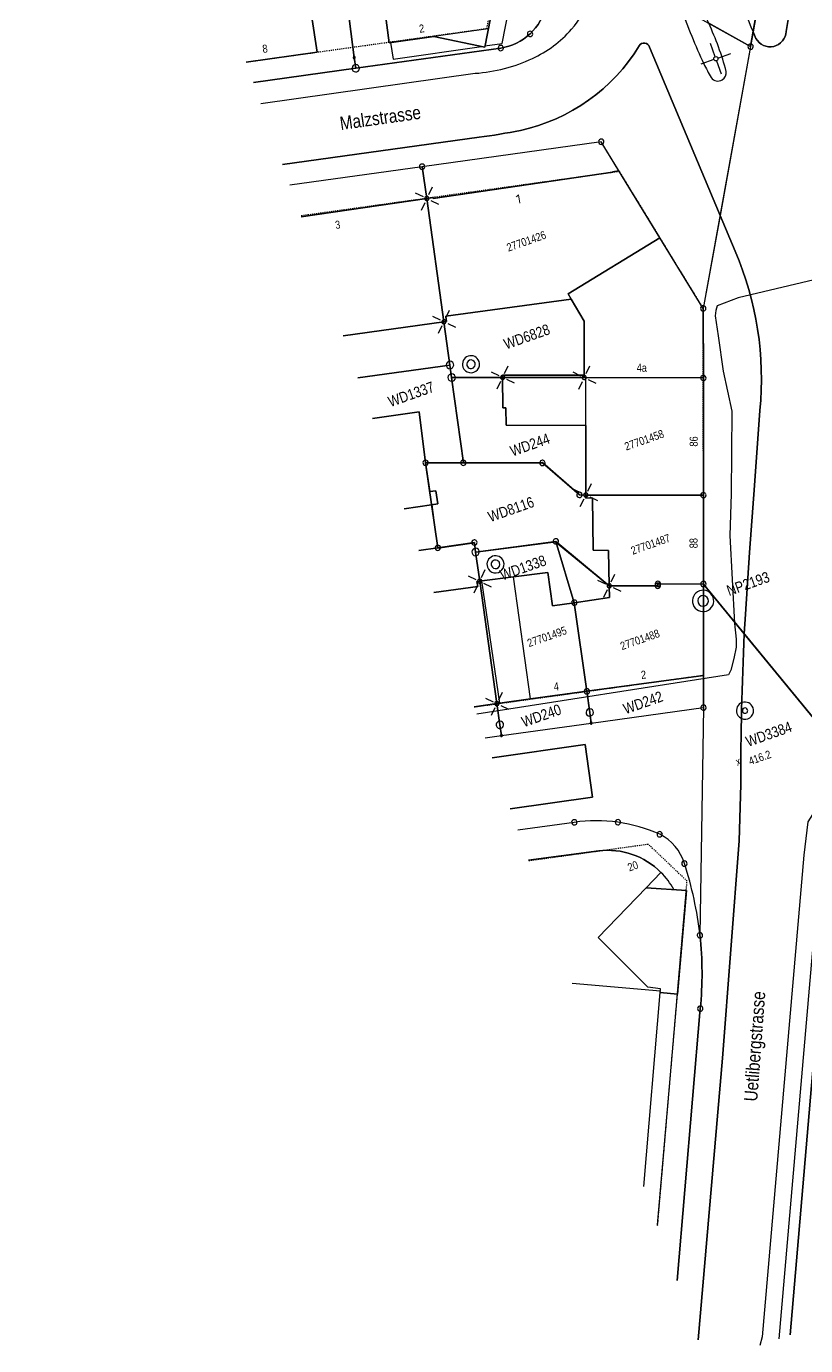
# Model space of a CAD drawing. Header units: metres. Extents: x 679883 to 680199, y 245373 to 245682.
# Drawn here: x 679899 to 679972, y 245374.4 to 245498 of the extents above; entities that cross this region are included whole.
import ezdxf
from ezdxf.enums import TextEntityAlignment as Align

# ---------------------------------------------------------------- set-up
doc = ezdxf.new("R2010")
doc.units = ezdxf.units.M
doc.linetypes.add('DASHDOT', pattern=[1, 0.5, -0.25, 0, -0.25])
doc.layers.add('6 Referenzdaten', color=7, linetype='Continuous')
doc.styles.add('Arial Narrow', font='ARIALN.TTF')
doc.styles.add('simplex', font='simplex_.ttf')

# ---------------------------------------------------------------- blocks, each defined once
blk = doc.blocks.new('B')
at = {"layer": '6 Referenzdaten', "color": 6, "linetype": 'Continuous'}
for points in [[(-5895.940244, -1842.70208), (-5194.740244, -654.60208), (-5301.740244, -530.90208), (-5384.840244, -671.70208), (-5973.440244, -1669.10208), (-6056.940244, -1810.50208), (-5895.940244, -1842.70208)], [(-6088.840244, -1804.10208), (-6479.340244, -1567.80208), (-6879.840244, -1487.60208), (-6909.840244, -1639.70208), (-6088.840244, -1804.10208)], [(-6520.140244, -6140.40208), (-6577.740244, -6120.80208), (-6568.340244, -6094.10208), (-6622.640244, -6072.30208), (-6850.640244, -5670.80208), (-7883.740244, -5309.70208), (-7936.840244, -5576.80208), (-7879.240244, -5588.70208), (-7904.940244, -5710.80208), (-7958.640244, -5700.00208), (-8043.340244, -6101.40208), (-7704.040244, -6169.10208), (-7722.240244, -6255.70208), (-6982.740244, -6411.40208), (-6644.940244, -6968.20208), (-6542.340244, -6654.20208), (-6675.040244, -6605.90208), (-6520.140244, -6140.40208)]]:
    blk.add_lwpolyline(points, dxfattribs=at)
blk.add_lwpolyline([(-7023.940244, -9855.60208, 0.076877), (-7083.540244, -9663.00208), (-7260.640244, -9752.30208), (-7023.940244, -9855.60208)], format="xyb", dxfattribs=at)
blk = doc.blocks.new('B-5')
at = {"layer": '6 Referenzdaten', "color": 4, "char_height": 100, "attachment_point": 5, "style": 'Arial Narrow'}
for s, insert, width in [('WD6828', (-6595.340244, -4510.90208), 464.1), ('WD244', (-6905.140244, -5475.80208), 397.95), ('WD8116', (-7274.440244, -5987.40208), 455.7), ('WD240', (-7650.240244, -7904.80208), 397.95), ('WD242', (-6711.640244, -8106.60208), 397.95)]:
    blk.add_mtext(s, dxfattribs=dict(at, insert=insert, width=width))
blk = doc.blocks.new('B-6')
at = {"layer": '6 Referenzdaten', "color": 4, "attachment_point": 5, "style": 'Arial Narrow'}
for s, insert, char_height, width, rotation in [('Malzstrasse', (-7206.255464, -2119.659188), 124.99999, 796.68743, 348.660008), ('Uetlibergstrasse', (-6781.955313, -11499.542288), 125, 1077.5625, 66.282731)]:
    blk.add_mtext(s, dxfattribs=dict(at, insert=insert, char_height=char_height, width=width, rotation=rotation))
blk = doc.blocks.new('B-7')
at = {"layer": '6 Referenzdaten', "color": 4, "char_height": 100, "width": 464.1, "attachment_point": 7, "style": 'Arial Narrow'}
for s, insert in [('WD1337', (-8019.916715, -4708.985642)), ('WD1338', (-7572.316715, -6591.485642)), ('WD3384', (-5921.887303, -8828.885642))]:
    blk.add_mtext(s, dxfattribs=dict(at, insert=insert))
blk = doc.blocks.new('B-8')
at = {"layer": '6 Referenzdaten', "color": 4, "insert": (-5619.046126, -7435.585642), "char_height": 100, "width": 430.5, "attachment_point": 7, "style": 'Arial Narrow'}
blk.add_mtext('NP2193', dxfattribs=at)
blk = doc.blocks.new('B-9')
at = {"layer": '6 Referenzdaten', "color": 4, "linetype": 'Continuous'}
for points in [[(-2434.240244, -370.50208), (-3644.440244, -2523.50208, 0.000099), (-3640.040244, -2590.00208, 0.763759), (-3351.840244, -2622.30208), (-2413.340244, -924.20208, 0.000879)], [(-8215.696148, 4632.505335), (-4891.840244, 772.29792, -0.031122), (-4314.740244, 37.99792, -0.009057), (-4245.940244, -70.80208, -0.34992), (-3157.140244, -632.00208, -0.431044), (-3671.140244, -1970.20208, 0.00814), (-3644.440244, -2523.50208), (-2434.240244, -370.50208), (-2701.840244, -227.30208), (-4018.340244, 477.19792), (-4373.240244, 890.19792), (-4562.940244, 727.49792), (-5449.640244, 1760.99792), (-5572.740244, 1904.29792), (-6579.340244, 3073.09792), (-7324.740244, 3938.59792), (-8215.696148, 4974.478764)], [(-8215.696148, 4632.505335), (-4891.840244, 772.29792, -0.031122), (-4314.740244, 37.99792, -0.009057), (-4245.940244, -70.80208, -0.072262), (-3814.840244, -1082.10208, -0.046287), (-3671.140244, -1970.20208, 0.00814), (-3644.440244, -2523.50208), (-3713.140244, -2645.60208), (-4010.040244, -2309.10208, 0.021117), (-4042.040244, -2082.30208, 0.485939), (-4149.140244, -2010.50208, 0.327277), (-4204.940244, -2088.20208), (-4777.240244, -1439.40208, 0.147896), (-4829.540244, -782.90208, 0.097544), (-5158.140244, -222.60208), (-7839.840244, 2891.89792), (-8215.696148, 3328.613166)], [(-8215.696148, -1620.050645), (-6228.840244, -2022.50208, 0.094922), (-5676.740244, -2069.10208, 0.109146), (-5241.340244, -1934.20208, 0.146102), (-4777.240244, -1439.40208), (-5075.040244, -1101.80208), (-5392.440244, -1643.30208, -0.156494), (-5621.540244, -1845.50208, -0.155652), (-5924.140244, -1878.80208), (-7268.140244, -1604.80208), (-8215.696148, -1411.198544)], [(-8215.696148, -1620.050645), (-6228.840244, -2022.50208, 0.094922), (-5676.740244, -2069.10208, 0.109146), (-5241.340244, -1934.20208, 0.146102), (-4777.240244, -1439.40208), (-4204.940244, -2088.20208, 0.027359), (-4179.940244, -2651.10208, 0.022768), (-4156.440244, -2796.50208, 0.396839), (-4067.040244, -2851.40208, 0.3101), (-4005.140244, -2790.40208, 0.044256), (-4010.040244, -2309.10208), (-3713.140244, -2645.60208), (-4509.540244, -4042.30208), (-4606.540244, -2335.00208, 0.63113), (-4693.840244, -2291.20208, -0.206087), (-6007.440244, -2667.50208, -0.019894), (-6393.940244, -2599.00208), (-8215.696148, -2227.646127)], [(-4005.140244, -2790.40208, 0.044256), (-4010.040244, -2309.10208, 0.021117), (-4042.040244, -2082.30208, 0.485939), (-4149.140244, -2010.50208, 0.327277), (-4204.940244, -2088.20208, 0.027359), (-4179.940244, -2651.10208, 0.022768), (-4156.440244, -2796.50208, 0.396839), (-4067.040244, -2851.40208, 0.3101), (-4005.140244, -2790.40208)], [(-8215.696148, -2227.646127), (-6393.940244, -2599.00208, 0.019894), (-6007.440244, -2667.50208, 0.206087), (-4693.840244, -2291.20208, -0.63113), (-4606.540244, -2335.00208), (-4509.540244, -4042.30208), (-4948.440244, -4812.10208), (-5109.940244, -4051.60208), (-5262.840244, -3331.70208), (-5328.940244, -3020.40208), (-6989.840244, -2681.90208), (-8215.696148, -2432.045601)], [(-5048.740244, -6535.20208), (-4767.640244, -5889.90208, 0.127832), (-4488.840244, -4406.60208), (-4509.540244, -4042.30208), (-4948.440244, -4812.10208), (-5164.740244, -5426.20208), (-5531.040244, -6462.40208), (-5807.940244, -7247.40208), (-5602.140244, -7815.60208), (-5529.340244, -7645.10208), (-5302.340244, -7113.70208), (-5048.740244, -6535.20208)], [(-8215.696148, -13909.153276), (-7120.240244, -11496.50208), (-6293.840244, -9628.10208), (-6103.840244, -9137.10208, -0.013074), (-5602.140244, -7815.60208), (-5807.940244, -7247.40208), (-6093.140244, -8055.00208), (-6193.440244, -8338.90208), (-6935.440244, -10340.30208, -0.052249), (-7161.340244, -10989.10208), (-8215.696148, -13320.187133)], [(-7385.067587, -14153.562725), (-5315.540244, -9580.10208, -0.112697), (-5082.840244, -9249.30208), (-5602.140244, -7815.60208, 0.013074), (-6103.840244, -9137.10208), (-6293.840244, -9628.10208), (-7120.240244, -11496.50208), (-8215.696148, -13909.153276)], [(-8215.696148, -7924.434422), (-8065.040244, -7955.30208), (-7233.540244, -8125.60208), (-6193.440244, -8338.90208), (-6935.440244, -10340.30208, 0.052365), (-6849.140244, -9658.60208, 0.207806), (-6975.740244, -9322.70208, 0.071674), (-7307.340244, -9084.90208, 0.071474), (-7692.440244, -8950.20208), (-8215.696148, -8843.126809)], [(-7107.640393, -14153.562725), (-6904.240244, -13703.20208), (-6616.740244, -13067.00208), (-5944.440244, -11579.00208), (-5860.040244, -11392.30208), (-4998.140244, -9483.10208), (-5082.840244, -9249.30208, 0.112697), (-5315.540244, -9580.10208), (-7385.067587, -14153.562725)]]:
    blk.add_lwpolyline(points, format="xyb", dxfattribs=at)
for points in [[(-8215.696148, -8632.114452), (-7454.340244, -8784.90208), (-7353.340244, -8296.70208), (-8215.696148, -8124.807985)], [(-8215.696148, -8124.807985), (-7353.340244, -8296.70208), (-7454.340244, -8784.90208), (-8215.696148, -8632.114452)]]:
    blk.add_lwpolyline(points, dxfattribs=at)
blk = doc.blocks.new('B-12')
at = {"layer": '6 Referenzdaten', "color": 9, "linetype": 'Continuous'}
for points in [[(-8215.696148, 2981.471533), (-8075.840244, 2818.89792), (-7072.240244, 1653.09792), (-6436.740244, 914.09792), (-6071.740244, 490.19792), (-5330.440244, -370.40208), (-5075.040244, -1101.80208), (-5392.440244, -1643.30208, -0.156494), (-5621.540244, -1845.50208, -0.155652), (-5924.140244, -1878.80208), (-7268.140244, -1604.80208), (-8215.696148, -1411.198544)], [(-8215.696148, -13320.187133), (-7161.340244, -10989.10208, 0.052249), (-6935.440244, -10340.30208, 0.052365), (-6849.140244, -9658.60208, 0.207806), (-6975.740244, -9322.70208, 0.071674), (-7307.340244, -9084.90208, 0.071474), (-7692.440244, -8950.20208), (-8215.696148, -8843.126809)], [(-8215.696148, -12384.642038), (-7464.940244, -10723.60208), (-7318.040244, -10790.30208), (-6915.140244, -9903.10208), (-7260.640244, -9752.30208), (-7083.540244, -9663.00208, 0.233479), (-7566.340244, -9278.50208), (-8215.696148, -9142.832864)]]:
    blk.add_lwpolyline(points, format="xyb", dxfattribs=at)
for points in [[(-8215.696148, 2596.136493), (-7262.940244, 1489.39792), (-6262.340244, 324.49792), (-6253.740244, 331.99792), (-5722.740244, -281.40208), (-5300.040244, -528.00208), (-6062.540244, -1820.00208), (-6479.340244, -1567.80208), (-6894.540244, -1484.70208), (-6724.540244, -687.60208), (-7025.740244, -340.10208), (-7020.140244, -335.20208), (-7045.840244, -302.70208), (-7033.640244, -291.00208), (-8013.940244, 844.69792), (-8215.696148, 1079.081347)], [(-8215.696148, -302.014775), (-8066.540244, -336.20208), (-7492.740244, -998.40208), (-7558.840244, -1343.10208), (-8215.696148, -1208.26225)], [(-8215.696148, -2748.304401), (-7046.640244, -2977.70208), (-6988.340244, -2989.50208), (-6990.540244, -2998.10208), (-5324.740244, -3326.00208), (-5323.940244, -3320.80208), (-5262.840244, -3331.70208), (-5328.940244, -3020.40208), (-6989.840244, -2681.90208), (-8215.696148, -2432.045601)], [(-8215.696148, -6481.373078), (-7809.440244, -6564.80208), (-7800.540244, -6518.90208), (-7775.340244, -6524.20208), (-7753.940244, -6528.80208), (-7462.240244, -6591.10208), (-7147.040244, -6658.40208), (-7207.140244, -6968.20208), (-7006.340244, -7009.30208), (-6679.740244, -7072.20208), (-6644.940244, -6968.20208), (-6542.340244, -6654.20208), (-6675.040244, -6605.90208), (-6520.140244, -6140.40208), (-6577.740244, -6120.80208), (-6568.340244, -6094.10208), (-6351.240244, -5479.50208), (-7055.340244, -5227.60208), (-7002.640244, -5072.80208), (-7029.940244, -5062.70208), (-6935.840244, -4795.20208), (-6929.140244, -4775.60208), (-6207.840244, -5030.00208), (-6041.040244, -4551.90208), (-6087.240244, -4315.90208), (-7246.440244, -4075.10208), (-7256.440244, -4124.70208), (-7280.440244, -4120.10208), (-8215.696148, -3929.172455)], [(-8215.696148, -4752.918928), (-7782.340244, -4838.40208), (-7883.540244, -5308.60208), (-7936.840244, -5576.80208), (-7879.240244, -5588.70208), (-7904.940244, -5710.80208), (-7961.240244, -5699.50208), (-8215.696148, -5648.331278)], [(-8215.696148, -7924.434422), (-8065.040244, -7955.30208), (-7233.540244, -8125.60208), (-6193.440244, -8338.90208), (-6093.140244, -8055.00208), (-7171.740244, -7831.70208), (-7692.940244, -7724.00208), (-7979.240244, -7664.90208), (-8005.240244, -7659.50208), (-8215.696148, -7616.414195)]]:
    blk.add_lwpolyline(points, dxfattribs=at)
blk = doc.blocks.new('B-14')
at = {"layer": '6 Referenzdaten', "color": 4, "style": 'simplex', "width": 1.374998}
blk.add_text('1', height=79.99995, rotation=-10.979994, dxfattribs=at).set_placement((-6237.540244, -3269.10208), align=Align.MIDDLE_CENTER)
at = {"layer": '6 Referenzdaten', "color": 6, "attachment_point": 5, "style": 'Arial Narrow'}
for s, insert, char_height, width, rotation in [('8', (-8008.740244, -1148.70208), 74.99999, 49.612493, 348.390007), ('2', (-6561.440244, -1459.50208), 74.99999, 49.612493, 348.030007), ('3', (-7915.940244, -2931.40208), 75, 49.6125, 349.020007), ('4a', (-5676.840244, -5144.40208), 74.99999, 99.224987, 340.020007), ('86', (-5448.140244, -5957.90208), 74.99994, 99.224921, 70.02), ('88', (-5766.940244, -6855.90208), 74.99999, 99.224987, 71.01), ('4', (-7426.740244, -7693.30208), 74.99999, 49.612493, 348.030007), ('2', (-6619.740244, -7862.20208), 74.99994, 49.61246, 348.030007)]:
    blk.add_mtext(s, dxfattribs=dict(at, insert=insert, char_height=char_height, width=width, rotation=rotation))
at = {"layer": '6 Referenzdaten', "color": 6, "char_height": 75, "attachment_point": 5, "style": 'Arial Narrow'}
for s, insert, width in [('27701426', (-6301.540244, -3665.90208), 396.9), ('27701458', (-5881.540244, -5791.10208), 396.9), ('27701487', (-6150.340244, -6731.90208), 396.9), ('27701495', (-7354.340244, -7224.70208), 396.9), ('27701488', (-6542.340244, -7541.10208), 396.9), ('20', (-7311.740244, -9519.70208), 99.225)]:
    blk.add_mtext(s, dxfattribs=dict(at, insert=insert, width=width))
blk = doc.blocks.new('B-21')
at = {"layer": '6 Referenzdaten', "color": 4, "linetype": 'Continuous'}
for points in [[(6635.422543, -10500.343054), (5381.359756, -10744.30208), (3691.859756, -10408.00208), (3118.859756, -10281.50208), (1965.159756, -10057.60208), (-441.540244, -9605.50208), (-1698.640244, -9880.20208), (-2254.640244, -9866.10208), (-3654.740244, -9550.30208), (-5143.040244, -9399.70208), (-5405.140244, -9499.40208), (-5628.340244, -9676.10208), (-5767.840244, -9956.90208), (-7639.940244, -14083.70208), (-7686.762225, -14153.562725)], [(-7495.848431, -14153.562725), (-5624.640244, -10028.10208), (-5501.140244, -9779.50208), (-5325.140244, -9640.20208), (-5121.440244, -9562.70208), (-3689.740244, -9706.50208), (-2275.340244, -10024.00208), (-1690.640244, -10042.20208), (-440.140244, -9768.90208), (1935.159756, -10214.70208), (3088.459756, -10438.50208), (3657.259756, -10564.20208), (5382.159756, -10907.10208), (6635.422543, -10663.296346)]]:
    blk.add_lwpolyline(points, dxfattribs=at)
blk = doc.blocks.new('B-23')
at = {"layer": '6 Referenzdaten', "color": 6, "linetype": 'Continuous'}
for points in [[(-5973.440244, -1669.10208), (-6479.340244, -1567.80208)], [(-6351.240244, -5479.50208), (-6201.940244, -5055.70208)], [(-7961.240244, -5699.50208), (-7936.840244, -5576.80208)], [(-7979.240244, -7664.90208), (-7753.940244, -6528.80208)], [(-7692.940244, -7724.00208), (-7462.240244, -6591.10208)], [(-7449.540244, -10689.50208), (-7558.240244, -10636.60208), (-7842.640244, -10042.40208), (-7260.640244, -9752.30208)], [(-7464.940244, -10723.60208), (-7449.540244, -10689.50208)], [(-8215.696148, -12767.454995), (-7318.040244, -10790.30208)]]:
    blk.add_lwpolyline(points, dxfattribs=at)
blk = doc.blocks.new('B-24')
at = {"layer": '6 Referenzdaten', "color": 6, "linetype": 'Continuous'}
for points in [[(-2434.240244, -370.50208), (-3713.140244, -2645.60208), (-4948.440244, -4812.10208), (-5164.740244, -5426.20208), (-5531.040244, -6462.40208), (-5807.940244, -7247.40208), (-4998.140244, -9483.10208), (-3931.040244, -9559.00208), (-1960.240244, -10168.30208), (-1616.140244, -10093.50208), (-1619.540244, -10076.90208), (-2076.140244, -7861.60208, -0.081953), (-2193.240244, -4919.70208, -0.081957), (-1359.240244, -2096.10208)], [(-5075.040244, -1101.80208), (-5330.440244, -370.40208), (-6071.740244, 490.19792), (-6146.840244, 424.09792), (-6262.340244, 324.49792), (-7020.140244, -335.20208), (-7354.940244, -627.00208), (-7118.040244, -901.60208), (-7247.540244, -1506.50208), (-7268.140244, -1604.80208), (-5924.140244, -1878.80208, 0.155652), (-5621.540244, -1845.50208, 0.156494), (-5392.440244, -1643.30208), (-5075.040244, -1101.80208)], [(-8215.696148, -1411.198544), (-7268.140244, -1604.80208), (-5924.140244, -1878.80208, 0.155652), (-5621.540244, -1845.50208, 0.156494), (-5392.440244, -1643.30208), (-5075.040244, -1101.80208), (-3713.140244, -2645.60208), (-4948.440244, -4812.10208), (-5328.940244, -3020.40208), (-6989.840244, -2681.90208), (-8215.696148, -2432.045601)], [(-7107.640393, -14153.562725), (-6904.240244, -13703.20208), (-5860.040244, -11392.30208), (-4998.140244, -9483.10208), (-5807.940244, -7247.40208), (-6193.440244, -8338.90208), (-6935.440244, -10340.30208, -0.052249), (-7161.340244, -10989.10208), (-8215.696148, -13320.187133)], [(-8215.696148, -7924.434422), (-8065.040244, -7955.30208), (-7233.540244, -8125.60208), (-6193.440244, -8338.90208), (-6935.440244, -10340.30208, 0.052365), (-6849.140244, -9658.60208, 0.207806), (-6975.740244, -9322.70208, 0.071674), (-7307.340244, -9084.90208, 0.071474), (-7692.440244, -8950.20208), (-8215.696148, -8843.126809)], [(-8215.696148, -13320.187133), (-7161.340244, -10989.10208, 0.052249), (-6935.440244, -10340.30208, 0.052365), (-6849.140244, -9658.60208, 0.207806), (-6975.740244, -9322.70208, 0.071674), (-7307.340244, -9084.90208, 0.071474), (-7692.440244, -8950.20208), (-8215.696148, -8843.126809)]]:
    blk.add_lwpolyline(points, format="xyb", dxfattribs=at)
for points in [[(-8215.696148, 2981.471533), (-8075.840244, 2818.89792), (-7072.240244, 1653.09792), (-6436.740244, 914.09792), (-6071.740244, 490.19792), (-5330.440244, -370.40208), (-5075.040244, -1101.80208), (-3713.140244, -2645.60208), (-2434.240244, -370.50208), (-4018.340244, 477.19792), (-4373.240244, 890.19792), (-4562.940244, 727.49792), (-5449.640244, 1760.99792), (-5572.740244, 1904.29792), (-6579.340244, 3073.09792), (-7324.740244, 3938.59792), (-8215.696148, 4974.478764)], [(-8215.696148, -1411.198544), (-7268.140244, -1604.80208), (-7247.540244, -1506.50208), (-7118.040244, -901.60208), (-7354.940244, -627.00208), (-8011.840244, 135.79792), (-8215.696148, 177.023049)], [(-8215.696148, -4346.694154), (-7362.740244, -4521.20208), (-7280.440244, -4120.10208), (-7046.640244, -2977.70208), (-6989.840244, -2681.90208), (-8215.696148, -2432.045601)], [(-4948.440244, -4812.10208), (-5328.940244, -3020.40208), (-6989.840244, -2681.90208), (-7046.640244, -2977.70208), (-7280.440244, -4120.10208), (-7362.740244, -4521.20208), (-7387.040244, -4637.60208), (-6935.840244, -4795.20208), (-6215.140244, -5051.00208), (-5164.740244, -5426.20208), (-4948.440244, -4812.10208)], [(-8215.696148, -6062.584295), (-8040.440244, -6097.90208), (-7883.540244, -5308.60208), (-7549.840244, -5426.90208), (-7387.040244, -4637.60208), (-7362.740244, -4521.20208), (-8215.696148, -4346.694154)], [(-5531.040244, -6462.40208), (-5164.740244, -5426.20208), (-6215.140244, -5051.00208), (-6935.840244, -4795.20208), (-7387.040244, -4637.60208), (-7549.840244, -5426.90208), (-6851.340244, -5675.10208), (-6624.640244, -6072.90208), (-6568.340244, -6094.10208), (-5531.040244, -6462.40208)], [(-5531.040244, -6462.40208), (-6568.340244, -6094.10208), (-6624.640244, -6072.90208), (-6851.340244, -5675.10208), (-7549.840244, -5426.90208), (-7883.540244, -5308.60208), (-8040.440244, -6097.90208), (-7701.440244, -6166.10208), (-7720.140244, -6253.40208), (-6977.940244, -6409.90208), (-6644.940244, -6968.20208), (-6215.740244, -7120.10208), (-6210.040244, -7104.10208), (-5807.940244, -7247.40208), (-5531.040244, -6462.40208)], [(-8215.696148, -7924.434422), (-8065.040244, -7955.30208), (-8045.440244, -7856.00208), (-8005.240244, -7659.50208), (-7775.340244, -6524.20208), (-7720.140244, -6253.40208), (-7701.440244, -6166.10208), (-8040.440244, -6097.90208), (-8215.696148, -6062.584295)], [(-7171.740244, -7831.70208), (-7006.340244, -7009.30208), (-6977.940244, -6409.90208), (-7720.140244, -6253.40208), (-7775.340244, -6524.20208), (-8005.240244, -7659.50208), (-8045.440244, -7856.00208), (-8065.040244, -7955.30208), (-7233.540244, -8125.60208), (-7212.940244, -8027.30208), (-7171.740244, -7831.70208)], [(-6193.440244, -8338.90208), (-5807.940244, -7247.40208), (-6210.040244, -7104.10208), (-6215.740244, -7120.10208), (-6644.940244, -6968.20208), (-6977.940244, -6409.90208), (-7006.340244, -7009.30208), (-7171.740244, -7831.70208), (-7212.940244, -8027.30208), (-7233.540244, -8125.60208), (-6193.440244, -8338.90208)]]:
    blk.add_lwpolyline(points, dxfattribs=at)
blk = doc.blocks.new('B-25')
at = {"layer": '6 Referenzdaten', "color": 3, "linetype": 'DASHDOT'}
for points in [[(-8215.696148, -1207.758379), (-5985.240244, -1662.70208), (-5402.640244, -669.80208)], [(-8215.696148, -1207.758379), (-5985.240244, -1662.70208), (-5402.640244, -669.80208)], [(-8215.696148, -7617.966102), (-6092.440244, -8052.80208), (-4948.440244, -4812.20208), (-5260.840244, -3340.80208), (-8215.696148, -2738.201167)], [(-8215.696148, -7617.966102), (-6092.440244, -8052.80208), (-4948.440244, -4812.20208), (-5260.840244, -3340.80208), (-8215.696148, -2738.201167)], [(-6879.940244, -9820.80208), (-7106.940244, -9376.00208), (-8215.696148, -9148.930137)], [(-6879.940244, -9820.80208), (-7106.940244, -9376.00208), (-8215.696148, -9148.930137)], [(-8215.696148, -12773.980302), (-6879.940244, -9820.80208)], [(-8215.696148, -12773.980302), (-6879.940244, -9820.80208)]]:
    blk.add_lwpolyline(points, dxfattribs=at)
blk = doc.blocks.new('B-28')
at = {"layer": '6 Referenzdaten', "color": 3, "insert": (-6076.249978, -8960.469154), "char_height": 75, "width": 44.8875, "attachment_point": 7, "style": 'Arial Narrow'}
blk.add_mtext('x', dxfattribs=at)
blk = doc.blocks.new('B-29')
at = {"layer": '6 Referenzdaten', "color": 3, "insert": (-5959.719387, -8996.029484), "char_height": 75, "width": 223.65, "attachment_point": 7, "style": 'Arial Narrow'}
blk.add_mtext('416.2', dxfattribs=at)
blk = doc.blocks.new('B-32')
at = {"layer": '6 Referenzdaten', "color": 4, "linetype": 'Continuous'}
for points in [[(2404.179803, -14153.562725), (2181.659756, -9072.90208), (1996.859756, -5723.70208), (1914.559756, -5294.30208), (1696.659756, -5067.60208), (581.559756, -4610.00208), (226.959756, -4509.40208), (-956.240244, -4712.00208), (-1495.040244, -4688.00208), (-2721.740244, -5029.40208), (-4606.940244, -4828.20208)], [(-4606.940244, -4828.20208), (-4817.340244, -4832.20208), (-4843.940244, -4868.50208), (-4867.040244, -4914.80208), (-4901.140244, -5100.30208), (-4967.140244, -5427.70208), (-5016.240244, -5810.80208), (-5281.740244, -6535.70208), (-5423.540244, -6901.70208), (-5655.840244, -7693.30208), (-5691.440244, -7836.90208), (-5717.440244, -7908.70208), (-5771.740244, -7999.40208), (-5835.240244, -8092.80208), (-5868.340244, -8128.00208), (-8215.696148, -7690.33742)]]:
    blk.add_lwpolyline(points, dxfattribs=at)
blk = doc.blocks.new('LFP3BO-4')
at = {"layer": '6 Referenzdaten', "color": 6, "linetype": 'Continuous'}
for points in [[(-5915.840244, -8496.10208, 1), (-5755.840244, -8496.10208, 1), (-5915.840244, -8496.10208)], [(-5860.840244, -8496.10208, 1), (-5810.840244, -8496.10208, 1), (-5860.840244, -8496.10208)]]:
    blk.add_lwpolyline(points, format="xyb", dxfattribs=at)
blk = doc.blocks.new('LFP3ST-11')
at = {"layer": '6 Referenzdaten', "color": 6, "linetype": 'Continuous'}
for points in [[(-7662.940244, -6424.60208, 1), (-7502.940244, -6424.60208, 1), (-7662.940244, -6424.60208)], [(-7622.940244, -6424.60208, 1), (-7542.940244, -6424.60208, 1), (-7622.940244, -6424.60208)]]:
    blk.add_lwpolyline(points, format="xyb", dxfattribs=at)
blk = doc.blocks.new('LFP3ST-12')
at = {"layer": '6 Referenzdaten', "color": 6, "linetype": 'Continuous'}
for points in [[(-7254.240244, -4579.80208, 1), (-7094.240244, -4579.80208, 1), (-7254.240244, -4579.80208)], [(-7214.240244, -4579.80208, 1), (-7134.240244, -4579.80208, 1), (-7214.240244, -4579.80208)]]:
    blk.add_lwpolyline(points, format="xyb", dxfattribs=at)
blk = doc.blocks.new('HFP3')
at = {"layer": '6 Referenzdaten', "color": 4, "linetype": 'Continuous'}
for points in [[(-5963.640244, -7396.10208, 1), (-5763.640244, -7396.10208, 1), (-5963.640244, -7396.10208)], [(-5913.640244, -7396.10208, 1), (-5813.640244, -7396.10208, 1), (-5913.640244, -7396.10208)]]:
    blk.add_lwpolyline(points, format="xyb", dxfattribs=at)
blk = doc.blocks.new('91')
at = {"layer": '6 Referenzdaten', "color": 4, "linetype": 'Continuous'}
for points in [[(-3118.640244, -5543.00208, -0.082899), (-2936.940244, -4661.10208, -0.045561), (-2491.140244, -3721.80208), (-2173.440244, -3131.90208), (-1638.340244, -2140.90208), (-1309.740244, -1528.80208, 0.057731), (-983.840244, -817.00208, -0.007818), (-940.340244, -677.90208), (-2140.940244, -430.90208, -0.000879), (-2413.340244, -924.20208), (-3351.840244, -2622.30208, -0.763759), (-3640.040244, -2590.00208, -0.000099), (-3644.440244, -2523.50208), (-3713.140244, -2645.60208), (-4509.540244, -4042.30208), (-4488.840244, -4406.60208, -0.127832), (-4767.640244, -5889.90208), (-5048.740244, -6535.20208), (-5302.340244, -7113.70208), (-5529.340244, -7645.10208), (-5602.140244, -7815.60208), (-5082.840244, -9249.30208, -0.282046), (-4151.340244, -9076.80208, -0.225917), (-3604.440244, -9660.00208), (-2306.640244, -10061.20208), (-2558.440244, -8795.50208), (-2719.540244, -8045.40208), (-2805.640244, -7645.10208), (-2935.040244, -7042.90208), (-3065.140244, -6415.10208, -0.056536), (-3118.640244, -5543.00208)], [(-3308.240244, -3342.20208, -0.012741), (-2664.040244, -2133.80208, -0.029643), (-2409.240244, -1730.10208, -0.31262), (-2342.040244, -1714.30208, -0.438009), (-2312.740244, -1796.40208, -0.017201), (-2511.840244, -2243.40208, -0.012503), (-3072.340244, -3279.10208, -0.007395), (-3348.640244, -3721.70208, -0.385024), (-3422.640244, -3737.40208, -0.405369), (-3452.340244, -3667.10208, -0.02054), (-3308.240244, -3342.20208)], [(-4857.840244, -7645.10208, -0.022215), (-4514.640244, -6835.30208), (-4332.540244, -6422.30208, -0.362206), (-4209.940244, -6366.10208, -0.474643), (-4150.040244, -6515.20208), (-4504.440244, -7288.10208, -0.01226), (-4671.640244, -7645.10208, -0.016664), (-4922.340244, -8107.90208, -1), (-5012.540244, -8072.10208), (-4871.140244, -7680.20208, -0.003435), (-4857.840244, -7645.10208)], [(-3470.340244, -7645.10208, -0.037882), (-3550.240244, -7199.10208, -0.95146), (-3391.840244, -7164.20208, -0.058182), (-3265.040244, -7645.10208, -0.022099), (-3246.440244, -7835.10208, -0.870473), (-3401.240244, -7875.00208, -0.019511), (-3470.340244, -7645.10208)], [(-4531.240244, -8267.10208), (-4256.140244, -7645.10208), (-4064.240244, -7211.40208, -0.293405), (-4016.040244, -7177.00208, -0.38805), (-3969.640244, -7217.80208), (-3879.140244, -7645.10208), (-3711.240244, -8437.70208, -0.667787), (-3843.140244, -8557.90208, 0.113104), (-4438.040244, -8425.60208, -0.664878), (-4531.240244, -8267.10208)]]:
    blk.add_lwpolyline(points, format="xyb", dxfattribs=at)
blk = doc.blocks.new('GPM-29')
at = {"layer": '6 Referenzdaten', "color": 6, "linetype": 'Continuous'}
blk.add_lwpolyline([(-7268.140244, -1569.80208, 1), (-7268.140244, -1639.80208, 1), (-7268.140244, -1569.80208)], format="xyb", dxfattribs=at)
blk = doc.blocks.new('GPUV-20')
at = {"layer": '6 Referenzdaten', "color": 4, "linetype": 'Continuous'}
blk.add_lwpolyline([(-7247.540244, -1496.50208, 1), (-7247.540244, -1516.50208, 1), (-7247.540244, -1496.50208)], format="xyb", dxfattribs=at)
blk = doc.blocks.new('GPM-31')
at = {"layer": '6 Referenzdaten', "color": 6, "linetype": 'Continuous'}
blk.add_lwpolyline([(-7720.140244, -6218.40208, 1), (-7720.140244, -6288.40208, 1), (-7720.140244, -6218.40208)], format="xyb", dxfattribs=at)
blk = doc.blocks.new('GPBOL-98')
at = {"layer": '6 Referenzdaten', "color": 6, "linetype": 'Continuous'}
blk.add_lwpolyline([(-7701.440244, -6141.10208, 1), (-7701.440244, -6191.10208, 1), (-7701.440244, -6141.10208)], format="xyb", dxfattribs=at)
blk = doc.blocks.new('GPBOL-99')
at = {"layer": '6 Referenzdaten', "color": 6, "linetype": 'Continuous'}
blk.add_lwpolyline([(-8040.440244, -6072.90208, 1), (-8040.440244, -6122.90208, 1), (-8040.440244, -6072.90208)], format="xyb", dxfattribs=at)
blk = doc.blocks.new('GPKRZ-5')
at = {"layer": '6 Referenzdaten', "color": 4, "linetype": 'Continuous'}
for points in [[(-6653.240244, -6009.20208), (-6596.640244, -6065.80208)], [(-6540.140244, -6065.70208), (-6483.440244, -6009.20208)], [(-6653.240244, -6179.00208), (-6596.640244, -6122.40208)], [(-6540.040244, -6122.40208), (-6483.440244, -6179.00208)]]:
    blk.add_lwpolyline(points, dxfattribs=at)
blk.add_lwpolyline([(-6568.340244, -6074.10208, 1), (-6568.340244, -6114.10208, 1), (-6568.340244, -6074.10208)], format="xyb", dxfattribs=at)
blk = doc.blocks.new('GPBOL-100')
at = {"layer": '6 Referenzdaten', "color": 6, "linetype": 'Continuous'}
blk.add_lwpolyline([(-6624.640244, -6047.90208, 1), (-6624.640244, -6097.90208, 1), (-6624.640244, -6047.90208)], format="xyb", dxfattribs=at)
blk = doc.blocks.new('GPBOL-101')
at = {"layer": '6 Referenzdaten', "color": 6, "linetype": 'Continuous'}
blk.add_lwpolyline([(-6851.340244, -5650.10208, 1), (-6851.340244, -5700.10208, 1), (-6851.340244, -5650.10208)], format="xyb", dxfattribs=at)
blk = doc.blocks.new('GPBOL-102')
at = {"layer": '6 Referenzdaten', "color": 6, "linetype": 'Continuous'}
blk.add_lwpolyline([(-7549.840244, -5401.90208, 1), (-7549.840244, -5451.90208, 1), (-7549.840244, -5401.90208)], format="xyb", dxfattribs=at)
blk = doc.blocks.new('GPBOL-103')
at = {"layer": '6 Referenzdaten', "color": 6, "linetype": 'Continuous'}
blk.add_lwpolyline([(-5164.740244, -5401.20208, 1), (-5164.740244, -5451.20208, 1), (-5164.740244, -5401.20208)], format="xyb", dxfattribs=at)
blk = doc.blocks.new('GPBOL-104')
at = {"layer": '6 Referenzdaten', "color": 6, "linetype": 'Continuous'}
blk.add_lwpolyline([(-7883.540244, -5283.60208, 1), (-7883.540244, -5333.60208, 1), (-7883.540244, -5283.60208)], format="xyb", dxfattribs=at)
blk = doc.blocks.new('GPKRZ-6')
at = {"layer": '6 Referenzdaten', "color": 4, "linetype": 'Continuous'}
for points in [[(-6300.040244, -4966.10208), (-6243.440244, -5022.70208)], [(-6186.940244, -5022.60208), (-6130.240244, -4966.10208)], [(-6300.040244, -5135.90208), (-6243.440244, -5079.30208)], [(-6186.840244, -5079.30208), (-6130.240244, -5135.90208)]]:
    blk.add_lwpolyline(points, dxfattribs=at)
blk.add_lwpolyline([(-6215.140244, -5031.00208, 1), (-6215.140244, -5071.00208, 1), (-6215.140244, -5031.00208)], format="xyb", dxfattribs=at)
blk = doc.blocks.new('GPBOL-106')
at = {"layer": '6 Referenzdaten', "color": 6, "linetype": 'Continuous'}
blk.add_lwpolyline([(-4948.440244, -4787.10208, 1), (-4948.440244, -4837.10208, 1), (-4948.440244, -4787.10208)], format="xyb", dxfattribs=at)
blk = doc.blocks.new('GPKRZ-7')
at = {"layer": '6 Referenzdaten', "color": 4, "linetype": 'Continuous'}
for points in [[(-7020.740244, -4710.30208), (-6964.140244, -4766.90208)], [(-6907.640244, -4766.80208), (-6850.940244, -4710.30208)], [(-7020.740244, -4880.10208), (-6964.140244, -4823.50208)], [(-6907.540244, -4823.50208), (-6850.940244, -4880.10208)]]:
    blk.add_lwpolyline(points, dxfattribs=at)
blk.add_lwpolyline([(-6935.840244, -4775.20208, 1), (-6935.840244, -4815.20208, 1), (-6935.840244, -4775.20208)], format="xyb", dxfattribs=at)
blk = doc.blocks.new('GPM-32')
at = {"layer": '6 Referenzdaten', "color": 6, "linetype": 'Continuous'}
blk.add_lwpolyline([(-7387.040244, -4602.60208, 1), (-7387.040244, -4672.60208, 1), (-7387.040244, -4602.60208)], format="xyb", dxfattribs=at)
blk = doc.blocks.new('GPM-33')
at = {"layer": '6 Referenzdaten', "color": 6, "linetype": 'Continuous'}
blk.add_lwpolyline([(-7362.740244, -4486.20208, 1), (-7362.740244, -4556.20208, 1), (-7362.740244, -4486.20208)], format="xyb", dxfattribs=at)
blk = doc.blocks.new('GPKRZ-8')
at = {"layer": '6 Referenzdaten', "color": 4, "linetype": 'Continuous'}
for points in [[(-7365.340244, -4035.20208), (-7308.740244, -4091.80208)], [(-7252.240244, -4091.70208), (-7195.540244, -4035.20208)], [(-7365.340244, -4205.00208), (-7308.740244, -4148.40208)], [(-7252.140244, -4148.40208), (-7195.540244, -4205.00208)]]:
    blk.add_lwpolyline(points, dxfattribs=at)
blk.add_lwpolyline([(-7280.440244, -4100.10208, 1), (-7280.440244, -4140.10208, 1), (-7280.440244, -4100.10208)], format="xyb", dxfattribs=at)
blk = doc.blocks.new('GPBOL-107')
at = {"layer": '6 Referenzdaten', "color": 6, "linetype": 'Continuous'}
blk.add_lwpolyline([(-5328.940244, -2995.40208, 1), (-5328.940244, -3045.40208, 1), (-5328.940244, -2995.40208)], format="xyb", dxfattribs=at)
blk = doc.blocks.new('GPKRZ-9')
at = {"layer": '6 Referenzdaten', "color": 4, "linetype": 'Continuous'}
for points in [[(-7131.540244, -2892.80208), (-7074.940244, -2949.40208)], [(-7018.440244, -2949.30208), (-6961.740244, -2892.80208)], [(-7131.540244, -3062.60208), (-7074.940244, -3006.00208)], [(-7018.340244, -3006.00208), (-6961.740244, -3062.60208)]]:
    blk.add_lwpolyline(points, dxfattribs=at)
blk.add_lwpolyline([(-7046.640244, -2957.70208, 1), (-7046.640244, -2997.70208, 1), (-7046.640244, -2957.70208)], format="xyb", dxfattribs=at)
blk = doc.blocks.new('GPBOL-108')
at = {"layer": '6 Referenzdaten', "color": 6, "linetype": 'Continuous'}
blk.add_lwpolyline([(-6989.840244, -2656.90208, 1), (-6989.840244, -2706.90208, 1), (-6989.840244, -2656.90208)], format="xyb", dxfattribs=at)
blk = doc.blocks.new('GPBOL-109')
at = {"layer": '6 Referenzdaten', "color": 6, "linetype": 'Continuous'}
blk.add_lwpolyline([(-3713.140244, -2620.60208, 1), (-3713.140244, -2670.60208, 1), (-3713.140244, -2620.60208)], format="xyb", dxfattribs=at)
blk = doc.blocks.new('GPBOL-110')
at = {"layer": '6 Referenzdaten', "color": 6, "linetype": 'Continuous'}
blk.add_lwpolyline([(-5924.140244, -1853.80208, 1), (-5924.140244, -1903.80208, 1), (-5924.140244, -1853.80208)], format="xyb", dxfattribs=at)
blk = doc.blocks.new('GPBOL-111')
at = {"layer": '6 Referenzdaten', "color": 6, "linetype": 'Continuous'}
blk.add_lwpolyline([(-5621.540244, -1820.50208, 1), (-5621.540244, -1870.50208, 1), (-5621.540244, -1820.50208)], format="xyb", dxfattribs=at)
blk = doc.blocks.new('GPBOL-117')
at = {"layer": '6 Referenzdaten', "color": 6, "linetype": 'Continuous'}
blk.add_lwpolyline([(-7161.340244, -10964.10208, 1), (-7161.340244, -11014.10208, 1), (-7161.340244, -10964.10208)], format="xyb", dxfattribs=at)
blk = doc.blocks.new('GPBOL-118')
at = {"layer": '6 Referenzdaten', "color": 6, "linetype": 'Continuous'}
blk.add_lwpolyline([(-6935.440244, -10315.30208, 1), (-6935.440244, -10365.30208, 1), (-6935.440244, -10315.30208)], format="xyb", dxfattribs=at)
blk = doc.blocks.new('GPBOL-119')
at = {"layer": '6 Referenzdaten', "color": 6, "linetype": 'Continuous'}
blk.add_lwpolyline([(-6849.140244, -9633.60208, 1), (-6849.140244, -9683.60208, 1), (-6849.140244, -9633.60208)], format="xyb", dxfattribs=at)
blk = doc.blocks.new('GPBOL-122')
at = {"layer": '6 Referenzdaten', "color": 6, "linetype": 'Continuous'}
blk.add_lwpolyline([(-6975.740244, -9297.70208, 1), (-6975.740244, -9347.70208, 1), (-6975.740244, -9297.70208)], format="xyb", dxfattribs=at)
blk = doc.blocks.new('GPBOL-123')
at = {"layer": '6 Referenzdaten', "color": 6, "linetype": 'Continuous'}
blk.add_lwpolyline([(-7307.340244, -9059.90208, 1), (-7307.340244, -9109.90208, 1), (-7307.340244, -9059.90208)], format="xyb", dxfattribs=at)
blk = doc.blocks.new('GPBOL-124')
at = {"layer": '6 Referenzdaten', "color": 6, "linetype": 'Continuous'}
blk.add_lwpolyline([(-7692.440244, -8925.20208, 1), (-7692.440244, -8975.20208, 1), (-7692.440244, -8925.20208)], format="xyb", dxfattribs=at)
blk = doc.blocks.new('GPBOL-125')
at = {"layer": '6 Referenzdaten', "color": 6, "linetype": 'Continuous'}
blk.add_lwpolyline([(-6193.440244, -8313.90208, 1), (-6193.440244, -8363.90208, 1), (-6193.440244, -8313.90208)], format="xyb", dxfattribs=at)
blk = doc.blocks.new('GPUV-29')
at = {"layer": '6 Referenzdaten', "color": 4, "linetype": 'Continuous'}
blk.add_lwpolyline([(-7233.540244, -8115.60208, 1), (-7233.540244, -8135.60208, 1), (-7233.540244, -8115.60208)], format="xyb", dxfattribs=at)
blk = doc.blocks.new('GPM-35')
at = {"layer": '6 Referenzdaten', "color": 6, "linetype": 'Continuous'}
blk.add_lwpolyline([(-7212.940244, -7992.30208, 1), (-7212.940244, -8062.30208, 1), (-7212.940244, -7992.30208)], format="xyb", dxfattribs=at)
blk = doc.blocks.new('GPUV-30')
at = {"layer": '6 Referenzdaten', "color": 4, "linetype": 'Continuous'}
blk.add_lwpolyline([(-8065.040244, -7945.30208, 1), (-8065.040244, -7965.30208, 1), (-8065.040244, -7945.30208)], format="xyb", dxfattribs=at)
blk = doc.blocks.new('GPM-36')
at = {"layer": '6 Referenzdaten', "color": 6, "linetype": 'Continuous'}
blk.add_lwpolyline([(-8045.440244, -7821.00208, 1), (-8045.440244, -7891.00208, 1), (-8045.440244, -7821.00208)], format="xyb", dxfattribs=at)
blk = doc.blocks.new('GPBOL-126')
at = {"layer": '6 Referenzdaten', "color": 6, "linetype": 'Continuous'}
blk.add_lwpolyline([(-7171.740244, -7806.70208, 1), (-7171.740244, -7856.70208, 1), (-7171.740244, -7806.70208)], format="xyb", dxfattribs=at)
blk = doc.blocks.new('GPKRZ-10')
at = {"layer": '6 Referenzdaten', "color": 4, "linetype": 'Continuous'}
for points in [[(-8090.140244, -7574.60208), (-8033.540244, -7631.20208)], [(-7977.040244, -7631.10208), (-7920.340244, -7574.60208)], [(-8090.140244, -7744.40208), (-8033.540244, -7687.80208)], [(-7976.940244, -7687.80208), (-7920.340244, -7744.40208)]]:
    blk.add_lwpolyline(points, dxfattribs=at)
blk.add_lwpolyline([(-8005.240244, -7639.50208, 1), (-8005.240244, -7679.50208, 1), (-8005.240244, -7639.50208)], format="xyb", dxfattribs=at)
blk = doc.blocks.new('GPBOL-127')
at = {"layer": '6 Referenzdaten', "color": 6, "linetype": 'Continuous'}
blk.add_lwpolyline([(-5807.940244, -7222.40208, 1), (-5807.940244, -7272.40208, 1), (-5807.940244, -7222.40208)], format="xyb", dxfattribs=at)
blk = doc.blocks.new('GPBOL-128')
at = {"layer": '6 Referenzdaten', "color": 6, "linetype": 'Continuous'}
blk.add_lwpolyline([(-6215.740244, -7095.10208, 1), (-6215.740244, -7145.10208, 1), (-6215.740244, -7095.10208)], format="xyb", dxfattribs=at)
blk = doc.blocks.new('GPBOL-129')
at = {"layer": '6 Referenzdaten', "color": 6, "linetype": 'Continuous'}
blk.add_lwpolyline([(-6210.040244, -7079.10208, 1), (-6210.040244, -7129.10208, 1), (-6210.040244, -7079.10208)], format="xyb", dxfattribs=at)
blk = doc.blocks.new('GPBOL-130')
at = {"layer": '6 Referenzdaten', "color": 6, "linetype": 'Continuous'}
blk.add_lwpolyline([(-7006.340244, -6984.30208, 1), (-7006.340244, -7034.30208, 1), (-7006.340244, -6984.30208)], format="xyb", dxfattribs=at)
blk = doc.blocks.new('GPKRZ-11')
at = {"layer": '6 Referenzdaten', "color": 4, "linetype": 'Continuous'}
for points in [[(-6729.840244, -6883.30208), (-6673.240244, -6939.90208)], [(-6616.740244, -6939.80208), (-6560.040244, -6883.30208)], [(-6729.840244, -7053.10208), (-6673.240244, -6996.50208)], [(-6616.640244, -6996.50208), (-6560.040244, -7053.10208)]]:
    blk.add_lwpolyline(points, dxfattribs=at)
blk.add_lwpolyline([(-6644.940244, -6948.20208, 1), (-6644.940244, -6988.20208, 1), (-6644.940244, -6948.20208)], format="xyb", dxfattribs=at)
blk = doc.blocks.new('GPKRZ-12')
at = {"layer": '6 Referenzdaten', "color": 4, "linetype": 'Continuous'}
for points in [[(-7860.240244, -6439.30208), (-7803.640244, -6495.90208)], [(-7747.140244, -6495.80208), (-7690.440244, -6439.30208)], [(-7860.240244, -6609.10208), (-7803.640244, -6552.50208)], [(-7747.040244, -6552.50208), (-7690.440244, -6609.10208)]]:
    blk.add_lwpolyline(points, dxfattribs=at)
blk.add_lwpolyline([(-7775.340244, -6504.20208, 1), (-7775.340244, -6544.20208, 1), (-7775.340244, -6504.20208)], format="xyb", dxfattribs=at)
blk = doc.blocks.new('GPBOL-131')
at = {"layer": '6 Referenzdaten', "color": 6, "linetype": 'Continuous'}
blk.add_lwpolyline([(-5531.040244, -6437.40208, 1), (-5531.040244, -6487.40208, 1), (-5531.040244, -6437.40208)], format="xyb", dxfattribs=at)
blk = doc.blocks.new('GPBOL-132')
at = {"layer": '6 Referenzdaten', "color": 6, "linetype": 'Continuous'}
blk.add_lwpolyline([(-6977.940244, -6384.90208, 1), (-6977.940244, -6434.90208, 1), (-6977.940244, -6384.90208)], format="xyb", dxfattribs=at)
blk = doc.blocks.new('NETZKR-3')
at = {"layer": '6 Referenzdaten', "color": 8, "linetype": 'Continuous'}
for points in [[(-4057.540244, -2625.10208), (-4057.540244, -2495.10208)], [(-4077.540244, -2645.10208), (-4207.540244, -2645.10208)], [(-4057.540244, -2665.10208), (-4057.540244, -2795.10208)], [(-4037.540244, -2645.10208), (-3907.540244, -2645.10208)]]:
    blk.add_lwpolyline(points, dxfattribs=at)
blk.add_circle((-4057.540244, -2645.10208), 20, dxfattribs=at)
blk = doc.blocks.new('B-35')
at = {"layer": '6 Referenzdaten', "color": 3, "linetype": 'Continuous'}
for points in [[(-6062.540244, -1820.00208), (-5300.040244, -528.00208), (-5722.740244, -281.40208), (-6253.740244, 331.99792), (-6262.340244, 324.49792), (-7020.140244, -335.20208), (-7025.740244, -340.10208), (-6724.540244, -687.60208), (-6894.540244, -1484.70208), (-6479.340244, -1567.80208), (-6062.540244, -1820.00208)], [(-8215.696148, -1208.26225), (-7558.840244, -1343.10208), (-7492.740244, -998.40208), (-8066.540244, -336.20208), (-8215.696148, -302.014775)], [(-8215.696148, -3929.172455), (-7280.440244, -4120.10208), (-7046.640244, -2977.70208), (-8215.696148, -2748.304401)], [(-5109.940244, -4051.60208), (-5262.840244, -3331.70208), (-5323.940244, -3320.80208), (-5324.740244, -3326.00208), (-6990.540244, -2998.10208), (-6988.340244, -2989.50208), (-7046.640244, -2977.70208), (-7280.440244, -4120.10208), (-7256.440244, -4124.70208), (-7246.440244, -4075.10208), (-6087.240244, -4315.90208), (-6097.940244, -4261.50208), (-5109.940244, -4051.60208)], [(-4948.440244, -4812.10208), (-5109.940244, -4051.60208), (-6097.940244, -4261.50208), (-6087.240244, -4315.90208), (-6041.040244, -4551.90208), (-6207.840244, -5030.00208), (-6215.140244, -5051.00208), (-6201.940244, -5055.70208), (-5164.740244, -5426.20208), (-4948.440244, -4812.10208)], [(-8215.696148, -5648.331278), (-7961.240244, -5699.50208), (-7904.940244, -5710.80208), (-7879.240244, -5588.70208), (-7936.840244, -5576.80208), (-7883.540244, -5308.60208), (-7782.340244, -4838.40208), (-8215.696148, -4752.918928)], [(-5531.040244, -6462.40208), (-5164.740244, -5426.20208), (-6201.940244, -5055.70208), (-6215.140244, -5051.00208), (-6207.840244, -5030.00208), (-6929.140244, -4775.60208), (-6935.840244, -4795.20208), (-7029.940244, -5062.70208), (-7002.640244, -5072.80208), (-7055.340244, -5227.60208), (-6351.240244, -5479.50208), (-6568.340244, -6094.10208), (-5531.040244, -6462.40208)], [(-5807.940244, -7247.40208), (-5531.040244, -6462.40208), (-6568.340244, -6094.10208), (-6577.740244, -6120.80208), (-6520.140244, -6140.40208), (-6675.040244, -6605.90208), (-6542.340244, -6654.20208), (-6644.940244, -6968.20208), (-6215.740244, -7120.10208), (-6210.040244, -7104.10208), (-5807.940244, -7247.40208)], [(-8215.696148, -7616.414195), (-8005.240244, -7659.50208), (-7775.340244, -6524.20208), (-7800.540244, -6518.90208), (-7809.440244, -6564.80208), (-8215.696148, -6481.373078)], [(-7171.740244, -7831.70208), (-7006.340244, -7009.30208), (-7207.140244, -6968.20208), (-7147.040244, -6658.40208), (-7462.240244, -6591.10208), (-7753.940244, -6528.80208), (-7775.340244, -6524.20208), (-8005.240244, -7659.50208), (-7979.240244, -7664.90208), (-7692.940244, -7724.00208), (-7171.740244, -7831.70208)], [(-6093.140244, -8055.00208), (-5807.940244, -7247.40208), (-6210.040244, -7104.10208), (-6215.740244, -7120.10208), (-6644.940244, -6968.20208), (-6679.740244, -7072.20208), (-7006.340244, -7009.30208), (-7171.740244, -7831.70208), (-6093.140244, -8055.00208)], [(-8215.696148, -12384.642038), (-7464.940244, -10723.60208), (-7458.740244, -10709.90208), (-8215.696148, -10367.778045)]]:
    blk.add_lwpolyline(points, dxfattribs=at)
blk.add_lwpolyline([(-8215.696148, -9142.832864), (-7566.340244, -9278.50208, -0.233479), (-7083.540244, -9663.00208), (-7260.640244, -9752.30208), (-6915.140244, -9903.10208), (-7318.040244, -10790.30208), (-7464.940244, -10723.60208), (-7458.740244, -10709.90208), (-8215.696148, -10367.778045)], format="xyb", dxfattribs=at)
blk = doc.blocks.new('A$C67BD5B28')
at = {"layer": '6 Referenzdaten'}
for name in ['B-9', 'B-12', 'B-24', 'B-25', 'B-35', 'B-14', 'B-7', 'B-5', 'B-29', 'B-28', 'B-23', 'B-6', 'B-32', 'B', '91', 'GPUV-20', 'GPM-29', 'GPBOL-110', 'GPBOL-111', 'NETZKR-3', 'GPBOL-109', 'GPBOL-108', 'GPKRZ-9', 'GPBOL-107', 'GPKRZ-8', 'GPM-33', 'LFP3ST-12', 'GPM-32', 'GPKRZ-7', 'GPBOL-106', 'GPKRZ-6', 'GPBOL-104', 'GPBOL-102', 'GPBOL-103', 'GPBOL-101', 'GPBOL-99', 'GPKRZ-5', 'GPBOL-100', 'GPM-31', 'GPBOL-98', 'LFP3ST-11', 'GPKRZ-12', 'GPBOL-132', 'GPBOL-131', 'GPKRZ-11', 'GPBOL-130', 'GPBOL-128', 'GPBOL-129', 'GPBOL-127', 'HFP3', 'B-8', 'GPKRZ-10', 'GPM-36', 'GPBOL-126', 'GPUV-30', 'GPM-35', 'GPUV-29', 'GPBOL-125', 'LFP3BO-4', 'GPBOL-124', 'GPBOL-123', 'GPBOL-122', 'B-21', 'GPBOL-119', 'GPBOL-118', 'GPBOL-117']:
    blk.add_blockref(name, (8215.69616, 14153.56272), dxfattribs=at)

msp = doc.modelspace()

# ---------------------------------------------------------------- block references
at = {"xscale": 0.01, "yscale": 0.01, "zscale": 0.01, "rotation": 19.46499704376711}
msp.add_blockref('A$C67BD5B28', (679962.76, 245372.63), dxfattribs=at)

doc.saveas('drawing.dxf')
